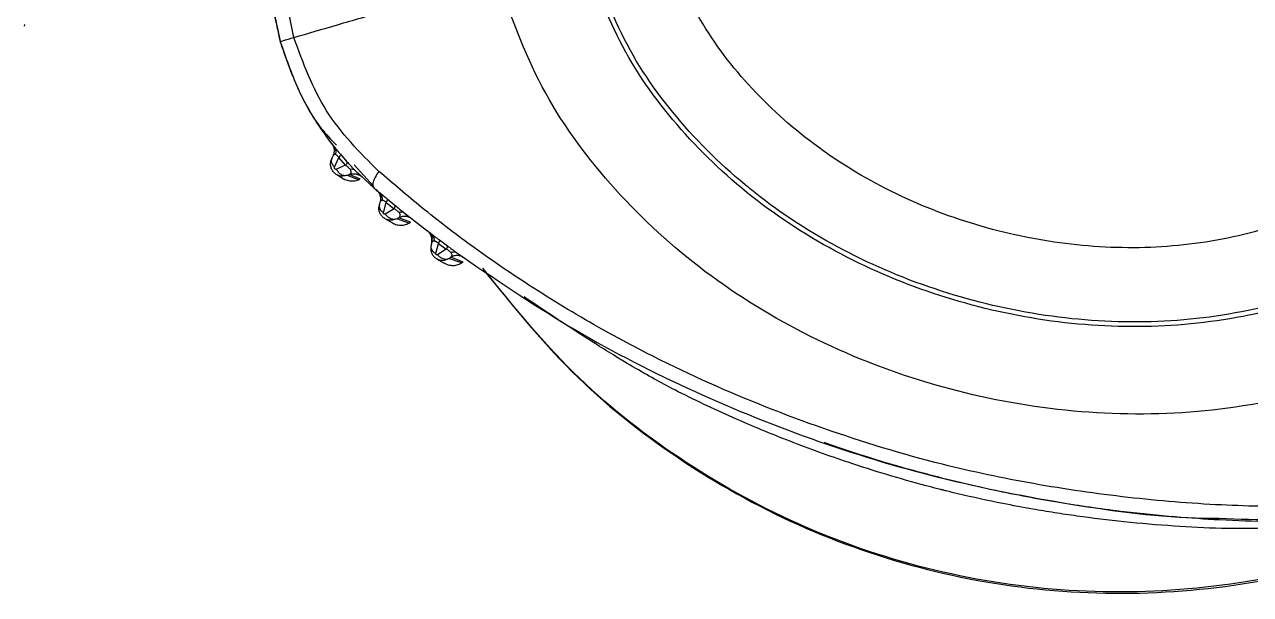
# Model space of a CAD drawing. Extents: x 398 to 508, y 623 to 782.
# Drawn here: x 500.796 to 502.777, y 674.637 to 675.559 of the extents above; entities that cross this region are included whole.
import ezdxf

# ---------------------------------------------------------------- set-up
doc = ezdxf.new("R2010")
doc.units = 0
doc.header["$MEASUREMENT"] = 0
doc.layers.add('GEOMETRY', color=2, linetype='Continuous', lineweight=25)

msp = doc.modelspace()

# ---------------------------------------------------------------- linework, layer by layer
at = {"layer": 'GEOMETRY'}
for p, q in [((500.7958, 675.5561), (500.7963, 675.5586)), ((501.2922, 675.3416), (501.2943, 675.3462)), ((501.2969, 675.3276), (501.3038, 675.3432)), ((501.3147, 675.3309), (501.3038, 675.3432)), ((501.3063, 675.3487), (501.3169, 675.3366)), ((501.3147, 675.3309), (501.2999, 675.3244)), ((501.3003, 675.3157), (501.3115, 675.3092)), ((501.3178, 675.3145), (501.31, 675.313)), ((501.3208, 675.3158), (501.3178, 675.3145)), ((501.3357, 675.3075), (501.3178, 675.3145)), ((501.3382, 675.3085), (501.3208, 675.3158)), ((501.3285, 675.3316), (501.3598, 675.2969)), ((501.3301, 675.3224), (501.3606, 675.2941)), ((501.3357, 675.3075), (501.3382, 675.3085)), ((501.3606, 675.2941), (501.3685, 675.2874)), ((501.3816, 675.2768), (501.3943, 675.2664)), ((501.3692, 675.2671), (501.3703, 675.271)), ((501.3759, 675.2542), (501.3804, 675.2707)), ((501.393, 675.2604), (501.3786, 675.2519)), ((501.3804, 675.2707), (501.393, 675.2604)), ((501.4095, 675.2538), (501.4522, 675.2204)), ((501.3782, 675.2446), (501.3902, 675.2377)), ((501.4005, 675.2461), (501.3975, 675.2443)), ((501.4171, 675.2374), (501.3975, 675.2443)), ((501.4196, 675.2387), (501.4005, 675.2461)), ((501.4171, 675.2374), (501.4196, 675.2387)), ((501.4536, 675.2048), (501.4527, 675.2012)), ((501.4607, 675.1879), (501.4646, 675.2046)), ((501.4773, 675.1951), (501.4631, 675.1861)), ((501.4646, 675.2046), (501.4773, 675.1951)), ((501.4664, 675.2101), (501.4791, 675.2006)), ((501.4618, 675.1797), (501.4741, 675.1726)), ((501.4747, 675.1774), (501.4813, 675.1799)), ((501.4813, 675.1799), (501.4846, 675.182)), ((501.502, 675.1728), (501.4813, 675.1799)), ((501.5048, 675.1744), (501.4846, 675.182)), ((501.502, 675.1728), (501.5048, 675.1744)), ((502.2617, 674.8291), (502.2681, 674.8275))]:
    msp.add_line(p, q, dxfattribs=at)
for points, knots in [([(503.4855, 676.1791), (503.5008, 676.1129), (503.5314, 675.9813), (503.5332, 675.7795), (503.5009, 675.5843), (503.4312, 675.4026), (503.3261, 675.2418), (503.1876, 675.1097), (503.0224, 675.0117), (502.8378, 674.9493), (502.641, 674.9233), (502.4396, 674.9334), (502.2408, 674.9777), (502.0526, 675.0542), (501.8826, 675.1611), (501.7392, 675.2956), (501.6248, 675.453), (501.5817, 675.573), (501.5603, 675.6325)], [0, 0, 0, 0, 0.064638, 0.128652, 0.191528, 0.253029, 0.313363, 0.373321, 0.433986, 0.495948, 0.559248, 0.623536, 0.688243, 0.752741, 0.816423, 0.878848, 0.939909, 1, 1, 1, 1]), ([(503.3499, 676.1407), (503.363, 676.084), (503.3892, 675.9711), (503.391, 675.7982), (503.3634, 675.631), (503.3039, 675.4753), (503.2139, 675.3376), (503.0954, 675.2246), (502.9539, 675.1407), (502.7958, 675.0875), (502.6272, 675.0654), (502.4546, 675.0741), (502.2842, 675.1122), (502.1228, 675.1776), (501.9771, 675.2691), (501.8541, 675.3842), (501.756, 675.5188), (501.719, 675.6215), (501.7007, 675.6725)], [0, 0, 0, 0, 0.064677, 0.128726, 0.191618, 0.253103, 0.313385, 0.373279, 0.433903, 0.49586, 0.559185, 0.62351, 0.688256, 0.752792, 0.816505, 0.878937, 0.939969, 1, 1, 1, 1]), ([(503.3425, 676.1386), (503.3556, 676.0824), (503.3816, 675.9705), (503.3833, 675.7991), (503.356, 675.6334), (503.297, 675.4792), (503.2079, 675.3427), (503.0904, 675.2307), (502.9503, 675.1477), (502.7936, 675.0949), (502.6265, 675.0731), (502.4554, 675.0818), (502.2866, 675.1195), (502.1266, 675.1843), (501.9821, 675.2749), (501.8602, 675.389), (501.763, 675.5223), (501.7264, 675.6242), (501.7082, 675.6746)], [0, 0, 0, 0, 0.06468, 0.128735, 0.191634, 0.253118, 0.313391, 0.373269, 0.433886, 0.495846, 0.559178, 0.623509, 0.688256, 0.752797, 0.816517, 0.878954, 0.939983, 1, 1, 1, 1]), ([(503.2273, 676.106), (503.2385, 676.0578), (503.2608, 675.9618), (503.2623, 675.8149), (503.2391, 675.673), (503.1887, 675.5409), (503.1125, 675.424), (503.0119, 675.3281), (502.8919, 675.2571), (502.7577, 675.2122), (502.6147, 675.1937), (502.4681, 675.2013), (502.3232, 675.2336), (502.186, 675.2892), (502.062, 675.3666), (501.9574, 675.4641), (501.8739, 675.5782), (501.8425, 675.6653), (501.827, 675.7085)], [0, 0, 0, 0, 0.064705, 0.128813, 0.191763, 0.253244, 0.313432, 0.373191, 0.433751, 0.495731, 0.55912, 0.623495, 0.688261, 0.752837, 0.816615, 0.87909, 0.940089, 1, 1, 1, 1]), ([(501.2311, 675.5377), (501.2223, 675.5808), (501.2047, 675.6675), (501.2242, 675.7519), (501.234, 675.7944)], [0, 0, 0, 0, 0.497256, 1, 1, 1, 1]), ([(501.1982, 675.7216), (501.1956, 675.7092), (501.188, 675.6727), (501.1919, 675.6073), (501.2034, 675.556), (501.2094, 675.5291)], [0, 0, 0, 0, 0.1979102, 0.5798273, 1, 1, 1, 1]), ([(501.1936, 675.7205), (501.193, 675.7156), (501.1898, 675.6852), (501.1889, 675.621), (501.2017, 675.5631), (501.2089, 675.5308)], [0, 0, 0, 0, 0.078427, 0.485068, 1, 1, 1, 1]), ([(501.2311, 675.5377), (501.2539, 675.5443), (501.2995, 675.5577), (501.3811, 675.5813), (501.4688, 675.6065), (501.5298, 675.6238), (501.5603, 675.6325)], [0, 0, 0, 0, 0.249996, 0.500004, 0.749994, 1, 1, 1, 1]), ([(501.2084, 675.5325), (501.2175, 675.5063), (501.2349, 675.4563), (501.2659, 675.3989), (501.2914, 675.3722), (501.2998, 675.3634)], [0, 0, 0, 0, 0.424288, 0.808973, 1, 1, 1, 1]), ([(501.2089, 675.5308), (501.2091, 675.5309), (501.2094, 675.5311), (501.2139, 675.5325), (501.221, 675.5347), (501.2278, 675.5367), (501.2311, 675.5377)], [0, 0, 0, 0, 0.25065, 0.504361, 0.755823, 1, 1, 1, 1]), ([(501.2089, 675.5308), (501.2198, 675.4993), (501.2365, 675.451), (501.2672, 675.4003), (501.2848, 675.3753), (501.2928, 675.365), (501.2956, 675.3615)], [0, 0, 0, 0, 0.517597, 0.793803, 0.927909, 1, 1, 1, 1]), ([(501.3681, 675.321), (501.3375, 675.3519), (501.2766, 675.4133), (501.2462, 675.4963), (501.2311, 675.5377)], [0, 0, 0, 0, 0.502771, 1, 1, 1, 1]), ([(501.292, 675.3667), (501.293, 675.3652), (501.295, 675.3622), (501.2963, 675.3568), (501.2962, 675.3513), (501.2949, 675.3479), (501.2943, 675.3462)], [0, 0, 0, 0, 0.245213, 0.5, 0.754787, 1, 1, 1, 1]), ([(501.2956, 675.3615), (501.2945, 675.3629), (501.2922, 675.3661), (501.2921, 675.3665), (501.292, 675.3667)], [0, 0, 0, 0, 0.464953, 1, 1, 1, 1]), ([(501.2959, 675.361), (501.2961, 675.3606), (501.2964, 675.3598), (501.297, 675.3547), (501.2954, 675.3497), (501.2944, 675.3464)], [0, 0, 0, 0, 0.267106, 0.520893, 1, 1, 1, 1]), ([(501.2956, 675.3615), (501.2971, 675.3595), (501.3001, 675.3559), (501.3043, 675.351), (501.3063, 675.3487)], [0, 0, 0, 0, 0.532766, 1, 1, 1, 1]), ([(501.2956, 675.3615), (501.2962, 675.3605), (501.2975, 675.3587), (501.2985, 675.3554), (501.2989, 675.352), (501.2984, 675.3496), (501.2982, 675.3484)], [0, 0, 0, 0, 0.25295, 0.507443, 0.758099, 1, 1, 1, 1]), ([(501.31, 675.313), (501.3083, 675.3132), (501.3046, 675.3135), (501.2994, 675.3159), (501.295, 675.3197), (501.2918, 675.3246), (501.2902, 675.3303), (501.2902, 675.3362), (501.2915, 675.3398), (501.2922, 675.3416)], [0, 0, 0, 0, 0.134604, 0.278855, 0.421484, 0.566352, 0.710982, 0.855493, 1, 1, 1, 1]), ([(501.2922, 675.3416), (501.2918, 675.3405), (501.2911, 675.3383), (501.2918, 675.3346), (501.2937, 675.3309), (501.2959, 675.3287), (501.2969, 675.3276)], [0, 0, 0, 0, 0.253258, 0.511382, 0.763459, 1, 1, 1, 1]), ([(501.2982, 675.3484), (501.2974, 675.3485), (501.2955, 675.3488), (501.2947, 675.3471), (501.2943, 675.3462)], [0, 0, 0, 0, 0.471518, 1, 1, 1, 1]), ([(501.3038, 675.3432), (501.3033, 675.3439), (501.3024, 675.3453), (501.3008, 675.3468), (501.2994, 675.3479), (501.2986, 675.3483), (501.2982, 675.3484)], [0, 0, 0, 0, 0.238232, 0.475752, 0.728082, 1, 1, 1, 1]), ([(501.3063, 675.3487), (501.3063, 675.3481), (501.3063, 675.3469), (501.3046, 675.3444), (501.3038, 675.3432)], [0, 0, 0, 0, 0.502744, 1, 1, 1, 1]), ([(501.3169, 675.3366), (501.317, 675.336), (501.3171, 675.3347), (501.3155, 675.3322), (501.3147, 675.3309)], [0, 0, 0, 0, 0.4999634, 1, 1, 1, 1]), ([(501.3169, 675.3366), (501.3186, 675.3348), (501.3209, 675.3323), (501.3235, 675.3294), (501.3249, 675.3279), (501.3268, 675.3258), (501.3286, 675.3239), (501.3301, 675.3224)], [0, 0, 0, 0, 0.3651883, 0.5188911, 0.5782959, 0.6633821, 1, 1, 1, 1]), ([(501.2999, 675.3244), (501.2997, 675.3243), (501.2993, 675.3242), (501.2986, 675.3242), (501.298, 675.3244), (501.2975, 675.3248), (501.2972, 675.3252), (501.297, 675.3255), (501.2968, 675.3259), (501.2967, 675.3264), (501.2967, 675.327), (501.2968, 675.3274), (501.2969, 675.3276)], [0, 0, 0, 0, 0.144988, 0.282396, 0.408827, 0.524229, 0.57945, 0.634159, 0.689453, 0.746382, 0.867343, 1, 1, 1, 1]), ([(501.3178, 675.3145), (501.3163, 675.3142), (501.3132, 675.3135), (501.308, 675.3153), (501.3032, 675.319), (501.301, 675.3226), (501.2999, 675.3244)], [0, 0, 0, 0, 0.241629, 0.499998, 0.758369, 1, 1, 1, 1]), ([(501.3219, 675.324), (501.3215, 675.3246), (501.3206, 675.3257), (501.3192, 675.3272), (501.318, 675.3284), (501.3166, 675.3296), (501.3154, 675.3304), (501.3147, 675.3309)], [0, 0, 0, 0, 0.249668, 0.489212, 0.570056, 0.735204, 1, 1, 1, 1]), ([(501.3208, 675.3158), (501.322, 675.3166), (501.3237, 675.3178), (501.3237, 675.3206), (501.323, 675.3224), (501.3223, 675.3235), (501.3219, 675.324)], [0, 0, 0, 0, 0.550242, 0.790407, 0.899376, 1, 1, 1, 1]), ([(501.3208, 675.3158), (501.3225, 675.3163), (501.3261, 675.3174), (501.3308, 675.3174), (501.3333, 675.3164), (501.334, 675.3162)], [0, 0, 0, 0, 0.405207, 0.827533, 1, 1, 1, 1]), ([(501.3301, 675.3224), (501.329, 675.3232), (501.327, 675.3247), (501.3236, 675.3243), (501.3219, 675.324)], [0, 0, 0, 0, 0.500002, 1, 1, 1, 1]), ([(501.3301, 675.3224), (501.3315, 675.3211), (501.3346, 675.318), (501.3378, 675.3151), (501.3407, 675.3125), (501.3413, 675.3121), (501.3417, 675.3119)], [0, 0, 0, 0, 0.196927, 0.428845, 0.640915, 1, 1, 1, 1]), ([(501.334, 675.3162), (501.3351, 675.3158), (501.338, 675.315), (501.3403, 675.3131), (501.3417, 675.3119)], [0, 0, 0, 0, 0.3814252, 1, 1, 1, 1]), ([(501.3681, 675.321), (501.3661, 675.3178), (501.362, 675.3115), (501.3589, 675.3035), (501.3581, 675.2973), (501.3598, 675.2952), (501.3606, 675.2941)], [0, 0, 0, 0, 0.246206, 0.5, 0.753794, 1, 1, 1, 1]), ([(503.3064, 674.8326), (503.2648, 674.824), (503.1761, 674.8057), (503.0304, 674.7868), (502.8796, 674.7775), (502.7266, 674.7799), (502.578, 674.7923), (502.4274, 674.814), (502.2625, 674.8488), (502.087, 674.9024), (501.901, 674.9759), (501.7426, 675.0557), (501.6153, 675.1328), (501.52, 675.1982), (501.4392, 675.2603), (501.3911, 675.3014), (501.3681, 675.321)], [0, 0, 0, 0, 0.061839, 0.131845, 0.211627, 0.279904, 0.352971, 0.427433, 0.499926, 0.596401, 0.691889, 0.788478, 0.852073, 0.906668, 0.955606, 1, 1, 1, 1]), ([(501.3116, 675.3092), (501.3116, 675.3092), (501.3139, 675.3074), (501.3195, 675.3059), (501.3277, 675.305), (501.333, 675.3067), (501.3357, 675.3075)], [0, 0, 0, 0, 0.011647, 0.341098, 0.670549, 1, 1, 1, 1]), ([(501.3685, 675.2874), (501.3672, 675.2886), (501.3643, 675.2911), (501.3642, 675.2914), (501.3641, 675.2916)], [0, 0, 0, 0, 0.474463, 1, 1, 1, 1]), ([(501.3641, 675.2916), (501.3654, 675.2902), (501.3681, 675.2876), (501.3705, 675.2823), (501.3715, 675.2765), (501.3707, 675.2728), (501.3703, 675.271)], [0, 0, 0, 0, 0.244705, 0.5, 0.755295, 1, 1, 1, 1]), ([(501.3668, 675.2887), (501.3671, 675.2883), (501.3676, 675.2878), (501.3686, 675.2861), (501.3697, 675.284), (501.3709, 675.2805), (501.3714, 675.2759), (501.3707, 675.2727), (501.3704, 675.2711)], [0, 0, 0, 0, 0.192108, 0.280487, 0.369071, 0.561866, 0.778138, 1, 1, 1, 1]), ([(501.3685, 675.2874), (501.3693, 675.2868), (501.3704, 675.2859), (501.3718, 675.2847), (501.373, 675.2839), (501.3741, 675.283), (501.3751, 675.2822), (501.3757, 675.2817), (501.3759, 675.2815), (501.3778, 675.28), (501.3797, 675.2784), (501.3816, 675.2768)], [0, 0, 0, 0, 0.231824, 0.347975, 0.412634, 0.510386, 0.592483, 0.62052, 0.629028, 0.633847, 1, 1, 1, 1]), ([(501.3685, 675.2874), (501.3694, 675.2866), (501.3711, 675.2849), (501.3729, 675.2817), (501.3739, 675.2781), (501.3739, 675.2755), (501.3739, 675.2743)], [0, 0, 0, 0, 0.2533091, 0.5082769, 0.7589634, 1, 1, 1, 1]), ([(501.3739, 675.2743), (501.373, 675.2741), (501.3712, 675.2737), (501.3706, 675.2719), (501.3703, 675.271)], [0, 0, 0, 0, 0.475408, 1, 1, 1, 1]), ([(501.3804, 675.2707), (501.3798, 675.2713), (501.3785, 675.2724), (501.3774, 675.2731), (501.3767, 675.2734), (501.3761, 675.2737), (501.375, 675.2741), (501.3743, 675.2742), (501.3739, 675.2743)], [0, 0, 0, 0, 0.230071, 0.465781, 0.473254, 0.536381, 0.722499, 1, 1, 1, 1]), ([(501.3816, 675.2768), (501.3818, 675.2762), (501.3821, 675.2748), (501.3809, 675.2721), (501.3804, 675.2707)], [0, 0, 0, 0, 0.503787, 1, 1, 1, 1]), ([(501.3975, 675.2443), (501.3951, 675.2433), (501.3911, 675.2417), (501.3848, 675.2419), (501.3796, 675.2436), (501.3748, 675.2467), (501.3711, 675.2512), (501.3689, 675.2564), (501.3682, 675.2619), (501.3689, 675.2653), (501.3692, 675.2671)], [0, 0, 0, 0, 0.166512, 0.279986, 0.401109, 0.523295, 0.648233, 0.769287, 0.886519, 1, 1, 1, 1]), ([(501.3692, 675.2671), (501.3691, 675.266), (501.3687, 675.2637), (501.3699, 675.2602), (501.3723, 675.2569), (501.3747, 675.2551), (501.3759, 675.2542)], [0, 0, 0, 0, 0.253348, 0.511302, 0.763261, 1, 1, 1, 1]), ([(501.3786, 675.2519), (501.3785, 675.2519), (501.3782, 675.2517), (501.3776, 675.2517), (501.3771, 675.2518), (501.3766, 675.252), (501.3763, 675.2523), (501.3761, 675.2525), (501.376, 675.2528), (501.3758, 675.2532), (501.3758, 675.2537), (501.3758, 675.254), (501.3759, 675.2542)], [0, 0, 0, 0, 0.1463607, 0.284808, 0.41183, 0.5272821, 0.5822944, 0.6366485, 0.6914731, 0.7478647, 0.8678266, 1, 1, 1, 1]), ([(501.3943, 675.2664), (501.3945, 675.2657), (501.3947, 675.2644), (501.3936, 675.2617), (501.393, 675.2603)], [0, 0, 0, 0, 0.500084, 1, 1, 1, 1]), ([(501.401, 675.2545), (501.4005, 675.255), (501.3995, 675.256), (501.3976, 675.2577), (501.3953, 675.2592), (501.3938, 675.26), (501.393, 675.2604)], [0, 0, 0, 0, 0.250232, 0.488546, 0.732809, 1, 1, 1, 1]), ([(501.3943, 675.2664), (501.3969, 675.2642), (501.402, 675.26), (501.407, 675.2559), (501.4095, 675.2538)], [0, 0, 0, 0, 0.491811, 1, 1, 1, 1]), ([(501.4005, 675.2461), (501.4016, 675.2471), (501.4032, 675.2485), (501.403, 675.2513), (501.4022, 675.2531), (501.4014, 675.254), (501.401, 675.2545)], [0, 0, 0, 0, 0.552703, 0.791975, 0.900446, 1, 1, 1, 1]), ([(501.4095, 675.2538), (501.4083, 675.2545), (501.406, 675.2558), (501.4027, 675.2549), (501.401, 675.2545)], [0, 0, 0, 0, 0.499992, 1, 1, 1, 1]), ([(501.4095, 675.2538), (501.411, 675.2526), (501.4137, 675.2505), (501.417, 675.2479), (501.4192, 675.2461), (501.4223, 675.2438), (501.4222, 675.2441), (501.4221, 675.2444)], [0, 0, 0, 0, 0.170286, 0.306564, 0.425661, 0.521138, 1, 1, 1, 1]), ([(501.3975, 675.2443), (501.396, 675.2438), (501.3931, 675.2428), (501.3877, 675.244), (501.3826, 675.247), (501.3799, 675.2503), (501.3786, 675.2519)], [0, 0, 0, 0, 0.2417864, 0.4999984, 0.7582113, 1, 1, 1, 1]), ([(501.3903, 675.2379), (501.3914, 675.2372), (501.3948, 675.2351), (501.4015, 675.2338), (501.4097, 675.2341), (501.4147, 675.2363), (501.4171, 675.2374)], [0, 0, 0, 0, 0.137431, 0.424954, 0.712477, 1, 1, 1, 1]), ([(501.4005, 675.2461), (501.4022, 675.2469), (501.4058, 675.2485), (501.4116, 675.2488), (501.4174, 675.2475), (501.4206, 675.2454), (501.4221, 675.2444)], [0, 0, 0, 0, 0.244606, 0.5, 0.755394, 1, 1, 1, 1]), ([(501.4522, 675.2204), (501.4504, 675.2218), (501.4468, 675.2247), (501.4465, 675.2251), (501.4464, 675.2252)], [0, 0, 0, 0, 0.47667, 1, 1, 1, 1]), ([(501.4536, 675.2048), (501.4539, 675.2066), (501.4545, 675.2104), (501.4533, 675.2162), (501.4507, 675.2214), (501.4478, 675.224), (501.4464, 675.2252)], [0, 0, 0, 0, 0.244606, 0.500003, 0.755398, 1, 1, 1, 1]), ([(501.4522, 675.2204), (501.4543, 675.2189), (501.4585, 675.2159), (501.4638, 675.212), (501.4664, 675.2101)], [0, 0, 0, 0, 0.514037, 1, 1, 1, 1]), ([(501.4522, 675.2204), (501.453, 675.2197), (501.4547, 675.2182), (501.4565, 675.2153), (501.4576, 675.2119), (501.4577, 675.2095), (501.4577, 675.2083)], [0, 0, 0, 0, 0.253984, 0.508959, 0.759308, 1, 1, 1, 1]), ([(501.4525, 675.2202), (501.4527, 675.2199), (501.453, 675.2195), (501.4536, 675.2169), (501.4539, 675.2158)], [0, 0, 0, 0, 0.568283, 1, 1, 1, 1]), ([(501.4539, 675.2158), (501.454, 675.2156), (501.4546, 675.2131), (501.4541, 675.2088), (501.4536, 675.2049)], [0, 0, 0, 0, 0.093889, 1, 1, 1, 1]), ([(501.4527, 675.2012), (501.4524, 675.1992), (501.4518, 675.1953), (501.4531, 675.1896), (501.4558, 675.1847), (501.4594, 675.1811), (501.4637, 675.1786), (501.4688, 675.1769), (501.4727, 675.1773), (501.4747, 675.1774)], [0, 0, 0, 0, 0.1578028, 0.3076748, 0.4496518, 0.5837847, 0.7003832, 0.8391371, 1, 1, 1, 1]), ([(501.4527, 675.2012), (501.4525, 675.2), (501.4522, 675.1977), (501.4538, 675.1939), (501.4566, 675.1905), (501.4594, 675.1887), (501.4607, 675.1879)], [0, 0, 0, 0, 0.249417, 0.506903, 0.760701, 1, 1, 1, 1]), ([(501.4577, 675.2083), (501.4571, 675.2083), (501.4559, 675.2084), (501.4544, 675.2073), (501.4539, 675.2058), (501.4536, 675.2048)], [0, 0, 0, 0, 0.226925, 0.4725763, 1, 1, 1, 1]), ([(501.4646, 675.2046), (501.464, 675.2051), (501.4627, 675.2063), (501.4614, 675.207), (501.4607, 675.2073), (501.4601, 675.2076), (501.459, 675.2081), (501.4582, 675.2082), (501.4577, 675.2083)], [0, 0, 0, 0, 0.234932, 0.470474, 0.479101, 0.543376, 0.724936, 1, 1, 1, 1]), ([(501.4664, 675.2101), (501.4664, 675.2095), (501.4665, 675.2084), (501.4652, 675.2059), (501.4646, 675.2046)], [0, 0, 0, 0, 0.503531, 1, 1, 1, 1]), ([(501.4791, 675.2006), (501.4792, 675.2001), (501.4792, 675.199), (501.478, 675.1964), (501.4773, 675.1952)], [0, 0, 0, 0, 0.500028, 1, 1, 1, 1]), ([(501.4851, 675.1896), (501.4846, 675.1901), (501.4837, 675.191), (501.4818, 675.1926), (501.4796, 675.194), (501.4781, 675.1948), (501.4773, 675.1951)], [0, 0, 0, 0, 0.257339, 0.499758, 0.740462, 1, 1, 1, 1]), ([(501.4791, 675.2006), (501.4817, 675.1987), (501.4871, 675.1946), (501.492, 675.1909), (501.4946, 675.189)], [0, 0, 0, 0, 0.482562, 1, 1, 1, 1]), ([(501.4631, 675.1861), (501.463, 675.186), (501.4627, 675.1859), (501.4622, 675.1858), (501.4618, 675.1859), (501.4614, 675.1861), (501.4612, 675.1863), (501.4609, 675.1866), (501.4607, 675.1869), (501.4606, 675.1874), (501.4607, 675.1877), (501.4607, 675.1879)], [0, 0, 0, 0, 0.144352, 0.279388, 0.402711, 0.515838, 0.570705, 0.625679, 0.73952, 0.86387, 1, 1, 1, 1]), ([(501.4813, 675.1799), (501.4799, 675.1794), (501.4772, 675.1783), (501.4722, 675.1791), (501.4672, 675.1817), (501.4644, 675.1847), (501.4631, 675.1861)], [0, 0, 0, 0, 0.242505, 0.499998, 0.757493, 1, 1, 1, 1]), ([(501.4846, 675.182), (501.4856, 675.183), (501.487, 675.1843), (501.4869, 675.187), (501.4857, 675.1888), (501.4851, 675.1896)], [0, 0, 0, 0, 0.545639, 0.787383, 1, 1, 1, 1]), ([(501.5061, 675.1812), (501.5045, 675.1821), (501.5013, 675.1841), (501.4955, 675.185), (501.4897, 675.1845), (501.4863, 675.1829), (501.4846, 675.182)], [0, 0, 0, 0, 0.244703, 0.499999, 0.755296, 1, 1, 1, 1]), ([(501.4946, 675.189), (501.4939, 675.1894), (501.4927, 675.1901), (501.4903, 675.1906), (501.4878, 675.1905), (501.486, 675.1899), (501.4851, 675.1896)], [0, 0, 0, 0, 0.24783, 0.499997, 0.752166, 1, 1, 1, 1]), ([(501.4946, 675.189), (501.5538, 675.1486), (501.6723, 675.0677), (501.865, 674.9679), (502.0658, 674.8856), (502.2737, 674.8222), (502.4865, 674.7808), (502.6379, 674.7604), (502.7181, 674.7599), (502.7261, 674.7598)], [0, 0, 0, 0, 0.163039, 0.326526, 0.490251, 0.654175, 0.8181, 0.981827, 1, 1, 1, 1]), ([(501.4946, 675.189), (501.4961, 675.1879), (501.4992, 675.1857), (501.5023, 675.1836), (501.5051, 675.1817), (501.5057, 675.1814), (501.5061, 675.1812)], [0, 0, 0, 0, 0.2146814, 0.42923, 0.6357688, 1, 1, 1, 1]), ([(501.4743, 675.1728), (501.4757, 675.172), (501.4794, 675.1698), (501.4865, 675.1686), (501.4947, 675.1692), (501.4996, 675.1716), (501.502, 675.1728)], [0, 0, 0, 0, 0.166938, 0.444625, 0.722313, 1, 1, 1, 1]), ([(503.112, 674.765), (503.108, 674.765), (503.1001, 674.765), (503.0535, 674.7616), (502.9777, 674.7547), (502.8892, 674.7478), (502.8076, 674.7433), (502.7305, 674.7428), (502.6521, 674.7469), (502.574, 674.7535), (502.5096, 674.7614), (502.4605, 674.7687), (502.4206, 674.7753), (502.3685, 674.7851), (502.3219, 674.7952), (502.2898, 674.803), (502.2812, 674.8051), (502.2786, 674.8058), (502.2778, 674.806), (502.2775, 674.8061), (502.2775, 674.8061), (502.2773, 674.8061), (502.2768, 674.8062), (502.2748, 674.8068), (502.2668, 674.8088), (502.2165, 674.8219), (502.1365, 674.8461), (502.0324, 674.8838), (501.9387, 674.9228), (501.8675, 674.9564), (501.8158, 674.9837), (501.7828, 675.0026), (501.7493, 675.0228), (501.7138, 675.045), (501.6804, 675.0666), (501.6402, 675.093), (501.6172, 675.1085), (501.603, 675.1182)], [0, 0, 0, 0, 0.029487, 0.058965, 0.121276, 0.176146, 0.222507, 0.269084, 0.315099, 0.363617, 0.409348, 0.431162, 0.45227, 0.481734, 0.525902, 0.537564, 0.540789, 0.54175, 0.542276, 0.542278, 0.542297, 0.542347, 0.542534, 0.543258, 0.546102, 0.557375, 0.636107, 0.695634, 0.755932, 0.818737, 0.838147, 0.862469, 0.888107, 0.909711, 0.939755, 0.962479, 1, 1, 1, 1]), ([(503.1242, 674.7686), (503.1228, 674.7685), (503.1199, 674.7684), (503.1049, 674.767), (503.0774, 674.7644), (503.0374, 674.7611), (502.993, 674.758), (502.9385, 674.7553), (502.8765, 674.7538), (502.805, 674.754), (502.731, 674.7565), (502.6519, 674.7618), (502.5674, 674.7704), (502.472, 674.7838), (502.3673, 674.8033), (502.2598, 674.8288), (502.166, 674.8554), (502.1098, 674.8749), (502.0886, 674.8822)], [0, 0, 0, 0, 0.020227, 0.041657, 0.091073, 0.129381, 0.17392, 0.225812, 0.285593, 0.346812, 0.420985, 0.485021, 0.558542, 0.646819, 0.740861, 0.841353, 0.940132, 1, 1, 1, 1]), ([(502.7261, 674.7598), (502.7902, 674.7577), (502.9262, 674.7532), (503.0617, 674.7679), (503.1333, 674.7756)], [0, 0, 0, 0, 0.471257, 1, 1, 1, 1])]:
    msp.add_open_spline(points, degree=3, knots=knots, dxfattribs=at)
for points in [[(501.5358, 675.1643), (501.5821, 675.1066), (501.6749, 674.9914), (501.8493, 674.8523), (502.0432, 674.7437), (502.2535, 674.6709), (502.4731, 674.6353), (502.6952, 674.639), (502.9147, 674.6787), (503.051, 674.7363), (503.1191, 674.765)], [(503.112, 674.765), (503.0442, 674.7366), (502.9087, 674.68), (502.6906, 674.641), (502.47, 674.6376), (502.2519, 674.6731), (502.043, 674.7453), (501.8503, 674.8529), (501.6768, 674.9906), (501.5843, 675.1048), (501.538, 675.1619)]]:
    msp.add_open_spline(points, degree=3, dxfattribs=at)

doc.saveas('drawing.dxf')
